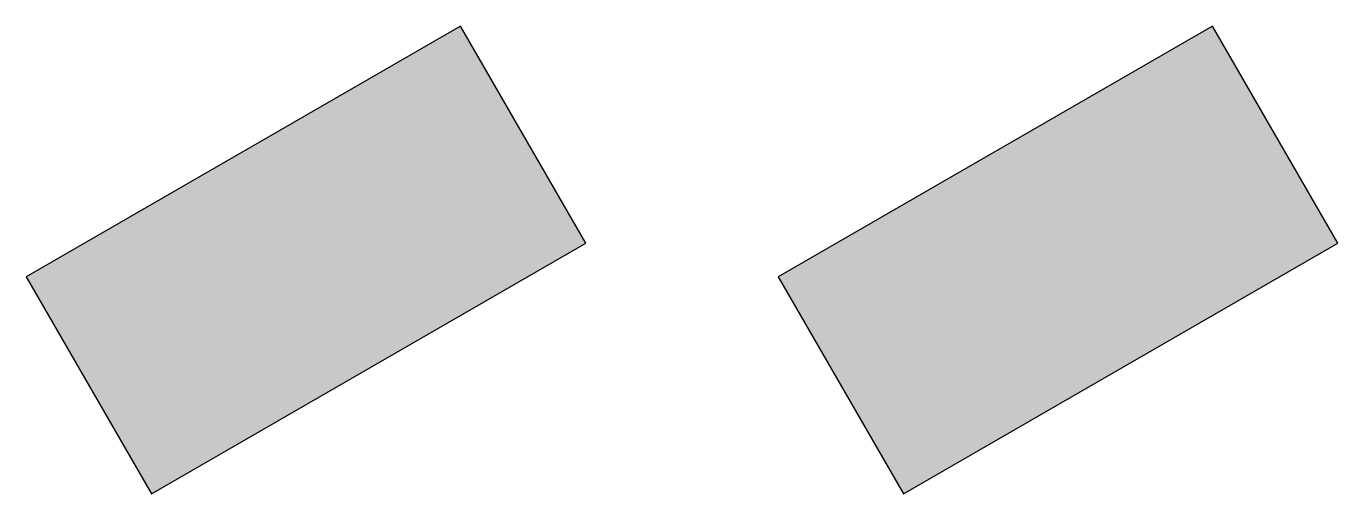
# Model space of a CAD drawing. Header units: millimetres. Extents: x -1.2 to 51.2, y 10.7 to 29.3.
import ezdxf

# ---------------------------------------------------------------- set-up
doc = ezdxf.new("R2010")
doc.units = ezdxf.units.MM
doc.layers.get('0').update_dxf_attribs({"lineweight": 25, "true_color": 0xffffff})

msp = doc.modelspace()

# ---------------------------------------------------------------- hatches: boundary and pattern name
for points in [[(3.84, 10.67), (21.16, 20.67), (16.16, 29.33), (-1.16, 19.33)], [(33.84, 10.67), (51.16, 20.67), (46.16, 29.33), (28.84, 19.33)]]:
    msp.add_hatch(color=256).paths.add_polyline_path(points, flags=0)

# ---------------------------------------------------------------- linework, layer by layer
for p, q in [((16.16, 29.33), (-1.16, 19.33)), ((21.16, 20.67), (16.16, 29.33)), ((3.84, 10.67), (21.16, 20.67)), ((-1.16, 19.33), (3.84, 10.67))]:
    msp.add_line(p, q)
at = {"flags": 128}
msp.add_lwpolyline([(33.84, 10.67), (51.16, 20.67), (46.16, 29.33), (28.84, 19.33)], close=True, dxfattribs=at)

doc.saveas('drawing.dxf')
